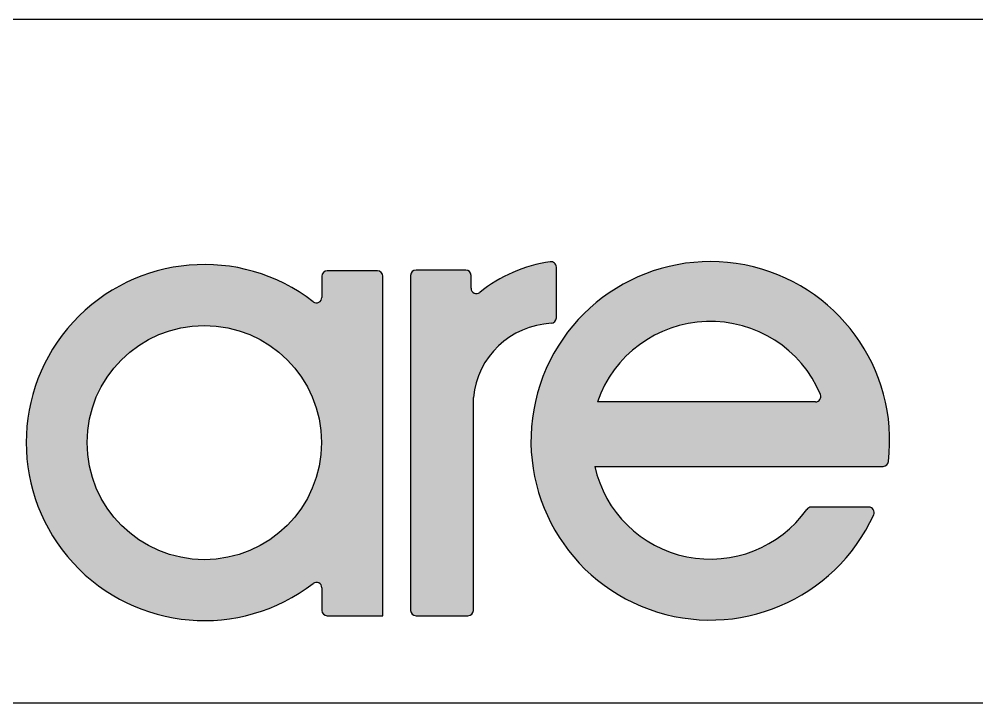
# Model space of a CAD drawing. Header units: inches. Extents: x 0.1 to 33.9, y 0.1 to 21.9.
# Drawn here: x 29.901 to 30.511, y 2.081 to 2.516 of the extents above; entities that cross this region are included whole.
import ezdxf

# ---------------------------------------------------------------- set-up
doc = ezdxf.new("R2010")
doc.units = ezdxf.units.IN
doc.header["$MEASUREMENT"] = 0
doc.layers.add('AM_VIS', color=179, linetype='Continuous', lineweight=35)
doc.layers.add('FORMAT', color=7, linetype='Continuous')
doc.layers.add('SLD-0', color=179, linetype='Continuous')

msp = doc.modelspace()

# ---------------------------------------------------------------- hatches: boundary and pattern name
at = {"linetype": 'Continuous'}
h = msp.add_hatch(color=7, dxfattribs=at)
edge = h.paths.add_edge_path(flags=0)
edge.add_line((30.15352747144205, 2.136132685119899), (30.18663770766252, 2.136132685119899))
edge.add_arc((30.18663770766252, 2.139557881970293), 0.0034251968503948, 270.0000000000008, 360.0000000000008)
edge.add_line((30.19006290451292, 2.139557881970293), (30.19006290451292, 2.275292545657505))
edge.add_arc((30.2422026352357, 2.270220445848884), 0.0523858541622909, 92.75434079769212, 174.4438074686472, ccw=False)
edge.add_arc((30.23952070202151, 2.32596702107441), 0.0034251968503927, 272.7543407976659, 359.9999999999933)
edge.add_line((30.2429458988719, 2.32596702107441), (30.2429458988719, 2.358350606873876))
edge.add_arc((30.23952070202151, 2.358350606873876), 0.0034251968503926, 0, 98.09988033885065)
edge.add_arc((30.25204098999917, 2.270377161140728), 0.0922851133775137, 98.09988033882716, 128.8459191946613)
edge.add_arc((30.19200878405219, 2.34491975120213), 0.0034251968503927, 180, 308.8459191946706, ccw=False)
edge.add_line((30.1885835872018, 2.34491975120213), (30.1885835872018, 2.353079184281685))
edge.add_arc((30.1851583903514, 2.353079184281685), 0.0034251968503926, 0, 90)
edge.add_line((30.1851583903514, 2.356504381132079), (30.15352747144205, 2.356504381132079))
edge.add_arc((30.15352747144205, 2.353079184281685), 0.0034251968503926, 90, 180)
edge.add_line((30.15010227459166, 2.353079184281685), (30.15010227459166, 2.139557881970293))
edge.add_arc((30.15352747144205, 2.139557881970293), 0.0034251968503926, 180, 270.0000000000008)
at = {"layer": 'AM_VIS'}
h = msp.add_hatch(color=256, dxfattribs=at)
edge = h.paths.add_edge_path(flags=0)
edge.add_arc((30.40523156466688, 2.201924965725157), 0.0034251968503959, 90, 144.5563902822324)
edge.add_arc((30.34100677332928, 2.247640760940121), 0.0754085380255696, 192.4666446795564, 324.5563902822135, ccw=False)
edge.add_line((30.26737622956226, 2.23136222809082), (30.45106097760911, 2.23136222809082))
edge.add_arc((30.45106097760911, 2.234787424941214), 0.0034251968503954, 270.0000000000603, 353.3385492886304)
edge.add_arc((30.34100677332928, 2.247640760940121), 0.1142274356633653, 353.3385492886079, 695.6324183235631)
edge.add_arc((30.44193844424496, 2.201924965725159), 0.0034251968503927, 335.6324183235351, 450.0000000000008)
edge.add_line((30.44193844424496, 2.205350162575553), (30.40523156466688, 2.205350162575553))
edge = h.paths.add_edge_path(flags=0)
edge.add_arc((30.34100677332928, 2.247640760940121), 0.0761222836377239, 22.866507163297683, 160.9674877343749, ccw=False)
edge.add_arc((30.40799079340712, 2.275889787145937), 0.0034251968503927, -90.0000000000008, 22.86650716330172, ccw=False)
edge.add_line((30.40799079340712, 2.272464590295545), (30.2690458147312, 2.272464590295546))
h = msp.add_hatch(color=256, dxfattribs=at)
edge = h.paths.add_edge_path(flags=0)
edge.add_line((30.09355732969715, 2.154012598752857), (30.09355732969715, 2.139557881970293))
edge.add_arc((30.09698252654754, 2.139557881970293), 0.0034251968503928, 180, 270.0000000000008)
edge.add_line((30.09698252654754, 2.136132685119899), (30.13237622733494, 2.136132685119899))
edge.add_line((30.13237622733494, 2.136132685119899), (30.13237622733494, 2.35259438030722))
edge.add_arc((30.12895103048455, 2.35259438030722), 0.0034251968503925, 0, 90)
edge.add_line((30.12895103048455, 2.356019577157613), (30.09698252654754, 2.356019577157613))
edge.add_arc((30.09698252654754, 2.35259438030722), 0.0034251968503926, 90, 180)
edge.add_line((30.09355732969715, 2.35259438030722), (30.09355732969715, 2.339047443340246))
edge.add_arc((30.09013213284675, 2.339047443340246), 0.0034251968503935, 232.3187963889506, 359.99999999999255, ccw=False)
edge.add_arc((30.01867501231542, 2.246530021046552), 0.1134747325871343, 52.31879638884533, 307.6812036111543)
edge.add_arc((30.09013213284675, 2.154012598752858), 0.0034251968503936, -1.5688783605583012e-11, 127.68120361107589, ccw=False)
edge = h.paths.add_edge_path(flags=0)
edge.add_arc((30.01867501231542, 2.246530021046552), 0.074655834949335, 0, 360)

# ---------------------------------------------------------------- linework, layer by layer
at = {"layer": 'FORMAT'}
for p, q in [((23.9909002556, 2.516427909), (33.5, 2.516427909)), ((29.25, 2.080609202), (33.5, 2.080609202))]:
    msp.add_line(p, q, dxfattribs=at)
at = {"layer": 'SLD-0'}
for p, q in [((30.1289510305, 2.3560195772), (30.0969825265, 2.3560195772)), ((30.1851583904, 2.3565043811), (30.1535274714, 2.3565043811)), ((30.2429458989, 2.3259670211), (30.2429458989, 2.3583506069)), ((30.0935573297, 2.3525943803), (30.0935573297, 2.3390474433)), ((30.1323762273, 2.1361326851), (30.1323762273, 2.3525943803)), ((30.1501022746, 2.3530791843), (30.1501022746, 2.139557882)), ((30.1885835872, 2.3449197512), (30.1885835872, 2.3530791843)), ((30.1900629045, 2.139557882), (30.1900629045, 2.2752925457)), ((30.4079907934, 2.2724645903), (30.2690458147, 2.2724645903)), ((30.2673762296, 2.2313622281), (30.4510609776, 2.2313622281)), ((30.4419384442, 2.2053501626), (30.4052315647, 2.2053501626)), ((30.0935573297, 2.1540125988), (30.0935573297, 2.139557882)), ((30.0969825265, 2.1361326851), (30.1323762273, 2.1361326851)), ((30.1535274714, 2.1361326851), (30.1866377077, 2.1361326851))]:
    msp.add_line(p, q, dxfattribs=at)
msp.add_circle((30.0186750123, 2.246530021), 0.0746558349493363, dxfattribs=at)
for centre, radius, start, end in [((30.25204099, 2.2703771611), 0.0922851133775154, 98.0998803388, 128.8459191947), ((30.3410067733, 2.2476407609), 0.1142274356633668, 353.3385492886, 335.6324183236), ((30.239520702, 2.3583506069), 0.0034251968503939, 0, 98.0998803388), ((30.0186750123, 2.246530021), 0.1134747325871363, 52.3187963888, 307.6812036112), ((30.0969825265, 2.3525943803), 0.0034251968503933, 90, 180), ((30.1289510305, 2.3525943803), 0.0034251968503933, 0, 90), ((30.1535274714, 2.3530791843), 0.0034251968503938, 90, 180), ((30.1851583904, 2.3530791843), 0.0034251968503938, 0, 90), ((30.1920087841, 2.3449197512), 0.0034251968503936, 180, 308.8459191947), ((30.0901321328, 2.3390474433), 0.0034251968503973, 232.3187963889, 360), ((30.239520702, 2.3259670211), 0.0034251968503933, 272.7543407977, 360), ((30.2422026352, 2.2702204458), 0.0523858541622926, 92.7543407977, 174.4438074686), ((30.3410067733, 2.2476407609), 0.0761222836377244, 22.8665071633, 160.9674877344), ((30.4079907934, 2.2758897871), 0.0034251968503927, 270, 22.8665071633), ((30.4510609776, 2.2347874249), 0.003425196850396, 270.0000000001, 353.3385492886), ((30.3410067733, 2.2476407609), 0.0754085380255716, 192.4666446796, 324.5563902822), ((30.4052315647, 2.2019249657), 0.0034251968503965, 90, 144.5563902822), ((30.4419384442, 2.2019249657), 0.0034251968503938, 335.6324183235, 90), ((30.0901321328, 2.1540125988), 0.0034251968503973, 360, 127.6812036111), ((30.0969825265, 2.139557882), 0.0034251968503938, 180, 270), ((30.1535274714, 2.139557882), 0.0034251968503938, 180, 270), ((30.1866377077, 2.139557882), 0.0034251968503973, 270, 0)]:
    msp.add_arc(centre, radius, start, end, dxfattribs=at)

doc.saveas('drawing.dxf')
